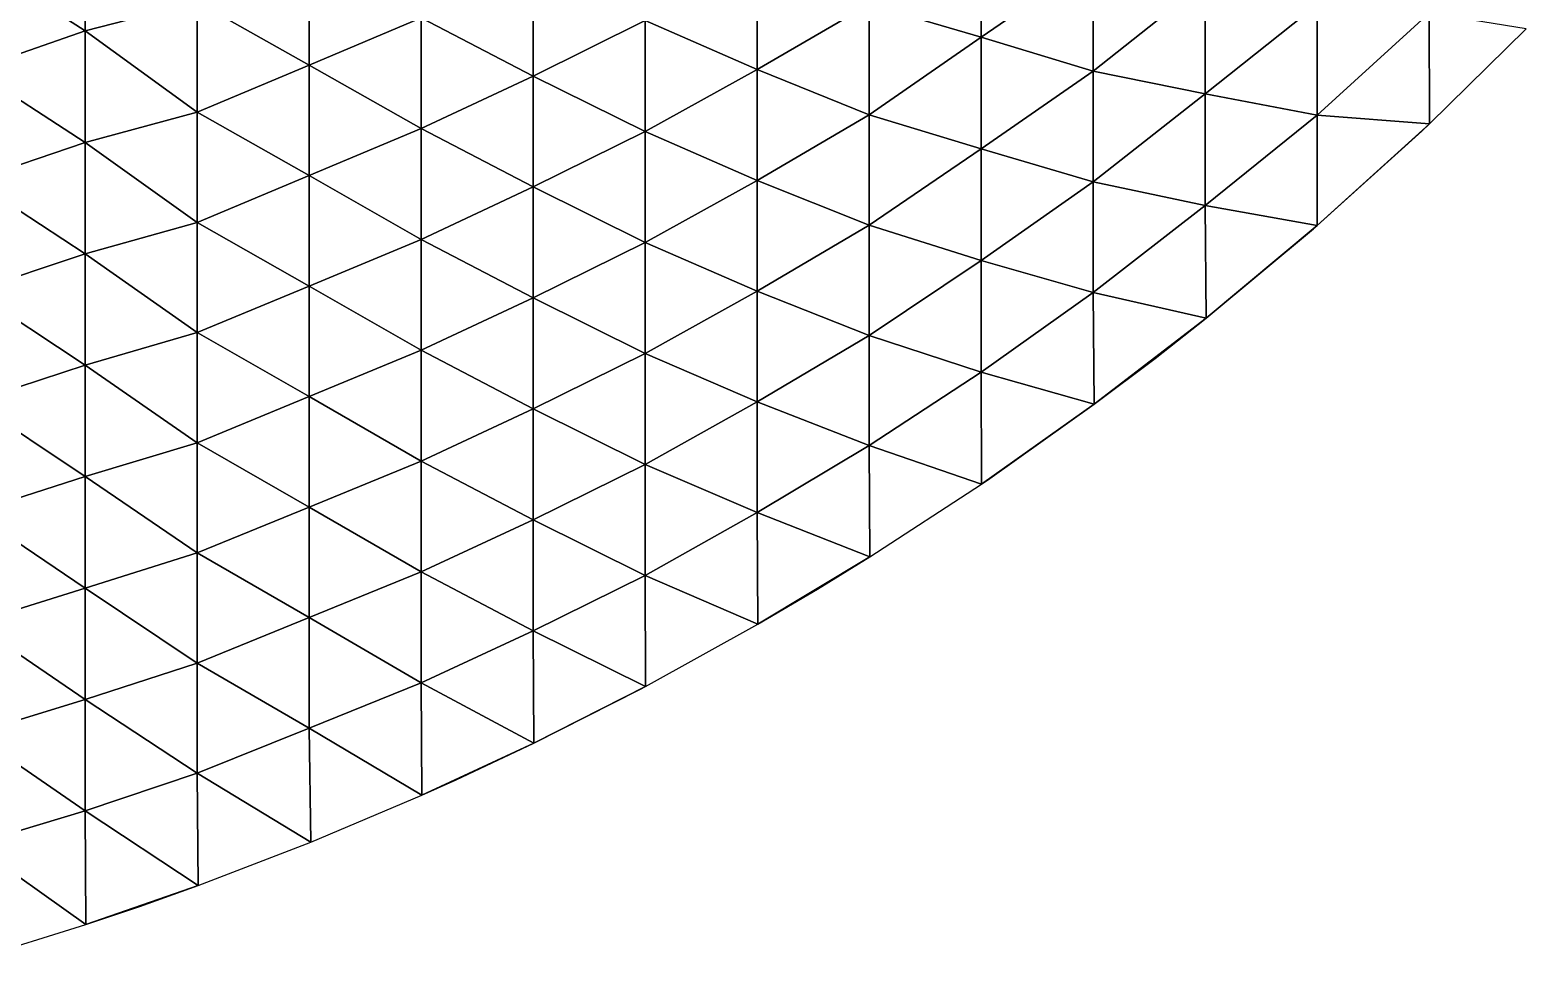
# Model space of a CAD drawing. Header units: inches. Extents: x -160 to 160, y -160 to 160.
# Drawn here: x 47.4 to 114.3, y -153.6 to -112 of the extents above; entities that cross this region are included whole.
import ezdxf

# ---------------------------------------------------------------- set-up
doc = ezdxf.new("R2010")
doc.units = ezdxf.units.IN
doc.header["$LTSCALE"] = 35.827254
doc.header["$MEASUREMENT"] = 0
doc.layers.add('1', color=7, linetype='CONTINUOUS')

msp = doc.modelspace()

# ---------------------------------------------------------------- linework, layer by layer
at = {"layer": '1', "linetype": 'CONTINUOUS'}
for points in [[(49.895, -112.068), (49.895, -107.088), (44.89, -108.853), (49.895, -112.068)], [(49.895, -112.068), (54.9, -110.782), (49.895, -107.088), (49.895, -112.068)], [(89.935, -112.344), (89.935, -107.351), (84.93, -110.891), (89.935, -112.344)], [(89.935, -112.344), (94.94, -108.91), (89.935, -107.351), (89.935, -112.344)], [(44.89, -113.801), (49.895, -112.068), (44.89, -108.853), (44.89, -113.801)], [(59.905, -113.595), (59.905, -108.656), (54.9, -110.782), (59.905, -113.595)], [(59.905, -113.595), (64.91, -111.481), (59.905, -108.656), (59.905, -113.595)], [(79.925, -113.8), (79.925, -108.853), (74.92, -111.605), (79.925, -113.8)], [(79.925, -113.8), (84.93, -110.891), (79.925, -108.853), (79.925, -113.8)], [(94.94, -113.861), (94.94, -108.91), (89.935, -112.344), (94.94, -113.861)], [(94.94, -113.861), (99.945, -109.887), (94.94, -108.91), (94.94, -113.861)], [(69.915, -114.084), (69.915, -109.124), (64.91, -111.481), (69.915, -114.084)], [(69.915, -114.084), (74.92, -111.605), (69.915, -109.124), (69.915, -114.084)], [(99.945, -114.881), (99.945, -109.887), (94.94, -113.861), (99.945, -114.881)], [(99.945, -114.881), (104.95, -110.905), (99.945, -109.887), (99.945, -114.881)], [(54.9, -115.706), (54.9, -110.782), (49.895, -112.068), (54.9, -115.706)], [(54.9, -115.706), (59.905, -113.595), (54.9, -110.782), (54.9, -115.706)], [(84.93, -115.819), (84.93, -110.891), (79.925, -113.8), (84.93, -115.819)], [(84.93, -115.819), (89.935, -112.344), (84.93, -110.891), (84.93, -115.819)], [(104.95, -115.835), (104.95, -110.905), (99.945, -114.881), (104.95, -115.835)], [(104.95, -115.835), (109.955, -111.274), (104.95, -110.905), (104.95, -115.835)], [(64.91, -116.436), (64.91, -111.481), (59.905, -113.595), (64.91, -116.436)], [(64.91, -116.436), (69.915, -114.084), (64.91, -111.481), (64.91, -116.436)], [(74.92, -116.565), (74.92, -111.605), (69.915, -114.084), (74.92, -116.565)], [(74.92, -116.565), (79.925, -113.8), (74.92, -111.605), (74.92, -116.565)], [(109.961, -116.227), (109.955, -111.274), (104.95, -115.835), (109.961, -116.227)], [(109.961, -116.227), (114.283, -111.979), (109.955, -111.274), (109.961, -116.227)], [(49.895, -117.049), (49.895, -112.068), (44.89, -113.801), (49.895, -117.049)], [(49.895, -117.049), (54.9, -115.706), (49.895, -112.068), (49.895, -117.049)], [(89.935, -117.337), (89.935, -112.344), (84.93, -115.819), (89.935, -117.337)], [(89.935, -117.337), (94.94, -113.861), (89.935, -112.344), (89.935, -117.337)], [(59.905, -118.534), (59.905, -113.595), (54.9, -115.706), (59.905, -118.534)], [(59.905, -118.534), (64.91, -116.436), (59.905, -113.595), (59.905, -118.534)], [(44.89, -118.749), (49.895, -117.049), (44.89, -113.801), (44.89, -118.749)], [(69.915, -119.044), (69.915, -114.084), (64.91, -116.436), (69.915, -119.044)], [(69.915, -119.044), (74.92, -116.565), (69.915, -114.084), (69.915, -119.044)], [(79.925, -118.748), (79.925, -113.8), (74.92, -116.565), (79.925, -118.748)], [(79.925, -118.748), (84.93, -115.819), (79.925, -113.8), (79.925, -118.748)], [(94.94, -118.811), (94.94, -113.861), (89.935, -117.337), (94.94, -118.811)], [(94.94, -118.811), (99.945, -114.881), (94.94, -113.861), (94.94, -118.811)], [(99.945, -119.876), (99.945, -114.881), (94.94, -118.811), (99.945, -119.876)], [(99.945, -119.876), (104.95, -115.835), (99.945, -114.881), (99.945, -119.876)], [(54.9, -120.629), (54.9, -115.706), (49.895, -117.049), (54.9, -120.629)], [(54.9, -120.629), (59.905, -118.534), (54.9, -115.706), (54.9, -120.629)], [(84.93, -120.748), (84.93, -115.819), (79.925, -118.748), (84.93, -120.748)], [(84.93, -120.748), (89.935, -117.337), (84.93, -115.819), (84.93, -120.748)], [(104.953, -120.767), (104.95, -115.835), (99.945, -119.876), (104.953, -120.767)], [(104.953, -120.767), (109.961, -116.227), (104.95, -115.835), (104.953, -120.767)], [(109.623, -116.545), (109.961, -116.227), (104.953, -120.767), (109.623, -116.545)], [(64.91, -121.391), (64.91, -116.436), (59.905, -118.534), (64.91, -121.391)], [(64.91, -121.391), (69.915, -119.044), (64.91, -116.436), (64.91, -121.391)], [(74.92, -121.525), (74.92, -116.565), (69.915, -119.044), (74.92, -121.525)], [(74.92, -121.525), (79.925, -118.748), (74.92, -116.565), (74.92, -121.525)], [(49.895, -122.03), (49.895, -117.049), (44.89, -118.749), (49.895, -122.03)], [(49.895, -122.03), (54.9, -120.629), (49.895, -117.049), (49.895, -122.03)], [(89.935, -122.33), (89.935, -117.337), (84.93, -120.748), (89.935, -122.33)], [(89.935, -122.33), (94.94, -118.811), (89.935, -117.337), (89.935, -122.33)], [(44.89, -123.697), (49.895, -122.03), (44.89, -118.749), (44.89, -123.697)], [(59.905, -123.473), (59.905, -118.534), (54.9, -120.629), (59.905, -123.473)], [(59.905, -123.473), (64.91, -121.391), (59.905, -118.534), (59.905, -123.473)], [(79.925, -123.696), (79.925, -118.748), (74.92, -121.525), (79.925, -123.696)], [(79.925, -123.696), (84.93, -120.748), (79.925, -118.748), (79.925, -123.696)], [(94.94, -123.762), (94.94, -118.811), (89.935, -122.33), (94.94, -123.762)], [(94.94, -123.762), (99.945, -119.876), (94.94, -118.811), (94.94, -123.762)], [(69.915, -124.004), (69.915, -119.044), (64.91, -121.391), (69.915, -124.004)], [(69.915, -124.004), (74.92, -121.525), (69.915, -119.044), (69.915, -124.004)], [(99.979, -124.916), (99.945, -119.876), (94.94, -123.762), (99.979, -124.916)], [(99.979, -124.916), (104.953, -120.767), (99.945, -119.876), (99.979, -124.916)], [(54.9, -125.553), (54.9, -120.629), (49.895, -122.03), (54.9, -125.553)], [(54.9, -125.553), (59.905, -123.473), (54.9, -120.629), (54.9, -125.553)], [(84.93, -125.676), (84.93, -120.748), (79.925, -123.696), (84.93, -125.676)], [(84.93, -125.676), (89.935, -122.33), (84.93, -120.748), (84.93, -125.676)], [(104.779, -120.918), (104.953, -120.767), (99.979, -124.916), (104.779, -120.918)], [(64.91, -126.345), (64.91, -121.391), (59.905, -123.473), (64.91, -126.345)], [(64.91, -126.345), (69.915, -124.004), (64.91, -121.391), (64.91, -126.345)], [(74.92, -126.485), (74.92, -121.525), (69.915, -124.004), (74.92, -126.485)], [(74.92, -126.485), (79.925, -123.696), (74.92, -121.525), (74.92, -126.485)], [(49.895, -127.011), (49.895, -122.03), (44.89, -123.697), (49.895, -127.011)], [(49.895, -127.011), (54.9, -125.553), (49.895, -122.03), (49.895, -127.011)], [(89.935, -127.323), (89.935, -122.33), (84.93, -125.676), (89.935, -127.323)], [(89.935, -127.323), (94.94, -123.762), (89.935, -122.33), (89.935, -127.323)], [(59.905, -128.412), (59.905, -123.473), (54.9, -125.553), (59.905, -128.412)], [(59.905, -128.412), (64.91, -126.345), (59.905, -123.473), (59.905, -128.412)], [(79.925, -128.644), (79.925, -123.696), (74.92, -126.485), (79.925, -128.644)], [(79.925, -128.644), (84.93, -125.676), (79.925, -123.696), (79.925, -128.644)], [(44.89, -128.645), (49.895, -127.011), (44.89, -123.697), (44.89, -128.645)], [(69.915, -128.965), (69.915, -124.004), (64.91, -126.345), (69.915, -128.965)], [(69.915, -128.965), (74.92, -126.485), (69.915, -124.004), (69.915, -128.965)], [(94.978, -128.76), (94.94, -123.762), (89.935, -127.323), (94.978, -128.76)], [(94.978, -128.76), (99.979, -124.916), (94.94, -123.762), (94.978, -128.76)], [(97.701, -126.706), (99.979, -124.916), (94.978, -128.76), (97.701, -126.706)], [(54.9, -130.476), (54.9, -125.553), (49.895, -127.011), (54.9, -130.476)], [(54.9, -130.476), (59.905, -128.412), (54.9, -125.553), (54.9, -130.476)], [(84.93, -130.605), (84.93, -125.676), (79.925, -128.644), (84.93, -130.605)], [(84.93, -130.605), (89.935, -127.323), (84.93, -125.676), (84.93, -130.605)], [(64.91, -131.3), (64.91, -126.345), (59.905, -128.412), (64.91, -131.3)], [(64.91, -131.3), (69.915, -128.965), (64.91, -126.345), (64.91, -131.3)], [(49.895, -131.992), (49.895, -127.011), (44.89, -128.645), (49.895, -131.992)], [(49.895, -131.992), (54.9, -130.476), (49.895, -127.011), (49.895, -131.992)], [(74.92, -131.445), (74.92, -126.485), (69.915, -128.965), (74.92, -131.445)], [(74.92, -131.445), (79.925, -128.644), (74.92, -126.485), (74.92, -131.445)], [(89.942, -132.327), (89.935, -127.323), (84.93, -130.605), (89.942, -132.327)], [(89.942, -132.327), (94.978, -128.76), (89.935, -127.323), (89.942, -132.327)], [(44.89, -133.593), (49.895, -131.992), (44.89, -128.645), (44.89, -133.593)], [(59.905, -133.351), (59.905, -128.412), (54.9, -130.476), (59.905, -133.351)], [(59.905, -133.351), (64.91, -131.3), (59.905, -128.412), (59.905, -133.351)], [(69.915, -133.925), (69.915, -128.965), (64.91, -131.3), (69.915, -133.925)], [(69.915, -133.925), (74.92, -131.445), (69.915, -128.965), (69.915, -133.925)], [(79.925, -133.592), (79.925, -128.644), (74.92, -131.445), (79.925, -133.592)], [(79.925, -133.592), (84.93, -130.605), (79.925, -128.644), (79.925, -133.592)], [(90.313, -132.073), (94.978, -128.76), (89.942, -132.327), (90.313, -132.073)], [(54.9, -135.4), (54.9, -130.476), (49.895, -131.992), (54.9, -135.4)], [(54.9, -135.4), (59.905, -133.351), (54.9, -130.476), (54.9, -135.4)], [(84.958, -135.58), (84.93, -130.605), (79.925, -133.592), (84.958, -135.58)], [(84.958, -135.58), (89.942, -132.327), (84.93, -130.605), (84.958, -135.58)], [(64.91, -136.255), (64.91, -131.3), (59.905, -133.351), (64.91, -136.255)], [(64.91, -136.255), (69.915, -133.925), (64.91, -131.3), (64.91, -136.255)], [(74.92, -136.406), (74.92, -131.445), (69.915, -133.925), (74.92, -136.406)], [(74.92, -136.406), (79.925, -133.592), (74.92, -131.445), (74.92, -136.406)], [(49.895, -136.972), (49.895, -131.992), (44.89, -133.593), (49.895, -136.972)], [(49.895, -136.972), (54.9, -135.4), (49.895, -131.992), (49.895, -136.972)], [(44.89, -138.541), (49.895, -136.972), (44.89, -133.593), (44.89, -138.541)], [(59.905, -138.29), (59.905, -133.351), (54.9, -135.4), (59.905, -138.29)], [(59.905, -138.29), (64.91, -136.255), (59.905, -133.351), (59.905, -138.29)], [(79.955, -138.59), (79.925, -133.592), (74.92, -136.406), (79.955, -138.59)], [(79.955, -138.59), (84.958, -135.58), (79.925, -133.592), (79.955, -138.59)], [(69.915, -138.885), (69.915, -133.925), (64.91, -136.255), (69.915, -138.885)], [(69.915, -138.885), (74.92, -136.406), (69.915, -133.925), (69.915, -138.885)], [(54.9, -140.324), (54.9, -135.4), (49.895, -136.972), (54.9, -140.324)], [(54.9, -140.324), (59.905, -138.29), (54.9, -135.4), (54.9, -140.324)], [(82.62, -137.018), (84.958, -135.58), (79.955, -138.59), (82.62, -137.018)], [(64.91, -141.209), (64.91, -136.255), (59.905, -138.29), (64.91, -141.209)], [(64.91, -141.209), (69.915, -138.885), (64.91, -136.255), (64.91, -141.209)], [(49.895, -141.953), (49.895, -136.972), (44.89, -138.541), (49.895, -141.953)], [(49.895, -141.953), (54.9, -140.324), (49.895, -136.972), (49.895, -141.953)], [(74.924, -141.373), (74.92, -136.406), (69.915, -138.885), (74.924, -141.373)], [(74.924, -141.373), (79.955, -138.59), (74.92, -136.406), (74.924, -141.373)], [(59.905, -143.229), (59.905, -138.29), (54.9, -140.324), (59.905, -143.229)], [(59.905, -143.229), (64.91, -141.209), (59.905, -138.29), (59.905, -143.229)], [(44.89, -143.489), (49.895, -141.953), (44.89, -138.541), (44.89, -143.489)], [(69.942, -143.903), (69.915, -138.885), (64.91, -141.209), (69.942, -143.903)], [(69.942, -143.903), (74.924, -141.373), (69.915, -138.885), (69.942, -143.903)], [(54.9, -145.247), (54.9, -140.324), (49.895, -141.953), (54.9, -145.247)], [(54.9, -145.247), (59.905, -143.229), (54.9, -140.324), (54.9, -145.247)], [(64.938, -146.229), (64.91, -141.209), (59.905, -143.229), (64.938, -146.229)], [(64.938, -146.229), (69.942, -143.903), (64.91, -141.209), (64.938, -146.229)], [(74.669, -141.507), (74.924, -141.373), (69.942, -143.903), (74.669, -141.507)], [(49.895, -146.934), (49.895, -141.953), (44.89, -143.489), (49.895, -146.934)], [(49.895, -146.934), (54.9, -145.247), (49.895, -141.953), (49.895, -146.934)], [(44.89, -148.437), (49.895, -146.934), (44.89, -143.489), (44.89, -148.437)], [(59.979, -148.332), (59.905, -143.229), (54.9, -145.247), (59.979, -148.332)], [(59.979, -148.332), (64.938, -146.229), (59.905, -143.229), (59.979, -148.332)], [(66.463, -145.543), (69.942, -143.903), (64.938, -146.229), (66.463, -145.543)], [(54.942, -150.27), (54.9, -145.247), (49.895, -146.934), (54.942, -150.27)], [(54.942, -150.27), (59.979, -148.332), (54.9, -145.247), (54.942, -150.27)], [(49.923, -152.012), (49.895, -146.934), (44.89, -148.437), (49.923, -152.012)], [(49.923, -152.012), (54.942, -150.27), (49.895, -146.934), (49.923, -152.012)], [(44.944, -153.558), (49.923, -152.012), (44.89, -148.437), (44.944, -153.558)], [(52.328, -151.2), (54.942, -150.27), (49.923, -152.012), (52.328, -151.2)]]:
    msp.add_3dface(points, dxfattribs=at)

doc.saveas('drawing.dxf')
